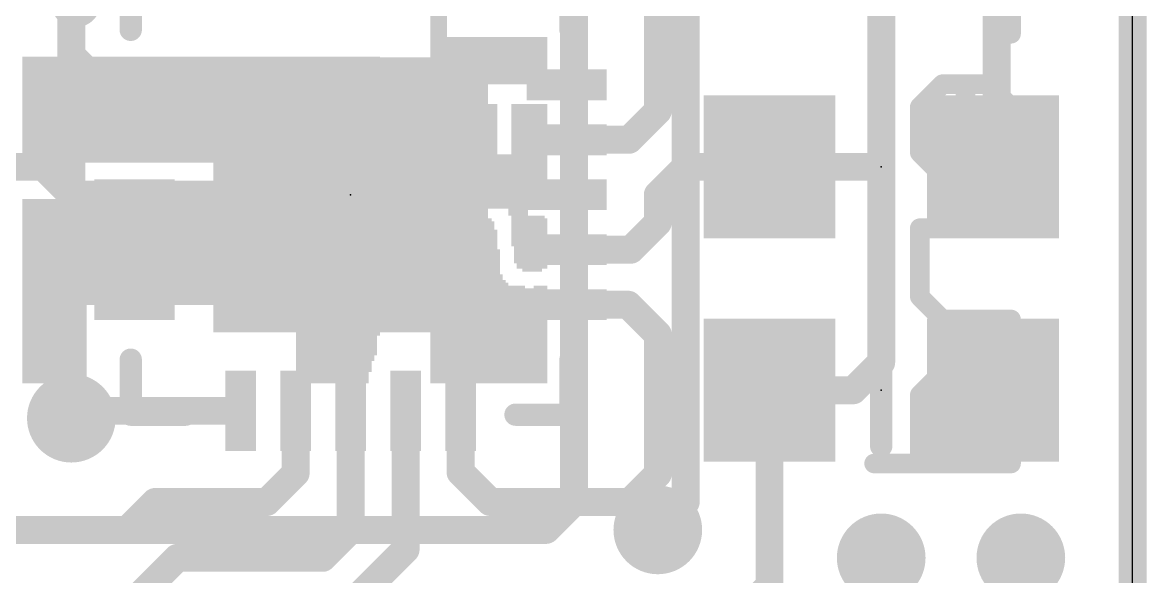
# Model space of a CAD drawing. Extents: x -0.1 to 17.9, y -0.3 to 46.
# Drawn here: x 7.68 to 17.91, y 5.67 to 10.71 of the extents above; entities that cross this region are included whole.
import ezdxf

# ---------------------------------------------------------------- set-up
doc = ezdxf.new("R2010")
doc.units = 0
for name, color, linetype in [('1', 12, 'CONTINUOUS'), ('16', 132, 'CONTINUOUS'), ('18', 110, 'CONTINUOUS'), ('20', 53, 'CONTINUOUS'), ('21', 40, 'CONTINUOUS'), ('22', 6, 'CONTINUOUS'), ('23', 40, 'CONTINUOUS')]:
    doc.layers.add(name, color=color, linetype=linetype)

# ---------------------------------------------------------------- blocks, each defined once
blk = doc.blocks.new('RECT')
blk.add_solid([(-0.5, -0.5), (0.5, -0.5), (-0.5, 0.5), (0.5, 0.5)])
blk = doc.blocks.new('ROUNDV')
at = {"const_width": 0.5}
blk.add_lwpolyline([(0, -0.25, 1), (0, 0.25, 1), (0, -0.25)], format="xyb", dxfattribs=at)

msp = doc.modelspace()

# ---------------------------------------------------------------- linework, layer by layer
at = {"layer": '1', "const_width": 0.254}
for points in [[(17.78, 0), (17.78, 33.274)], [(15.494, 15.24), (15.494, 9.398)], [(8.128, 10.414), (8.128, 12.446)], [(16.544, 11.43), (16.544, 9.432)], [(13.462, 9.906), (13.462, 11.176)], [(8.398, 10.144), (8.128, 10.414)], [(8.703, 10.144), (8.398, 10.144)], [(13.2, 9.644), (13.462, 9.906)], [(12.633, 9.644), (13.2, 9.644)], [(7.874, 9.398), (5.842, 9.398)], [(8.128, 9.144), (7.874, 9.398)], [(13.462, 9.144), (13.716, 9.398)], [(13.716, 9.398), (14.478, 9.398)], [(14.478, 9.398), (15.494, 9.398)], [(15.494, 9.398), (15.494, 7.62)], [(16.544, 9.432), (16.51, 9.398)], [(8.703, 9.144), (8.128, 9.144)], [(8.703, 9.144), (10.668, 9.144)], [(12.633, 9.144), (10.668, 9.144)], [(13.462, 8.89), (13.462, 9.144)], [(13.216, 8.644), (13.462, 8.89)], [(12.633, 8.644), (13.216, 8.644)], [(12.633, 8.144), (13.192, 8.144)], [(13.192, 8.144), (13.462, 7.874)], [(13.462, 7.874), (13.462, 6.604)], [(15.494, 7.62), (15.24, 7.366)], [(15.24, 7.366), (14.478, 7.366)], [(14.478, 7.366), (14.478, 5.588)], [(8.195, 7.179), (8.128, 7.112)], [(9.668, 7.179), (8.195, 7.179)], [(10.168, 7.179), (10.168, 6.612)], [(10.668, 7.179), (10.668, 6.096)], [(11.168, 7.179), (11.168, 5.918)], [(11.668, 7.179), (11.668, 6.62)], [(10.168, 6.612), (9.906, 6.35)], [(11.938, 6.35), (11.668, 6.62)], [(13.462, 6.604), (13.208, 6.35)], [(8.89, 6.35), (8.636, 6.096)], [(9.906, 6.35), (8.89, 6.35)], [(13.208, 6.35), (11.938, 6.35)], [(13.208, 6.35), (13.462, 6.096)], [(8.636, 6.096), (7.112, 6.096)], [(10.668, 6.096), (10.414, 5.842)], [(11.168, 5.918), (9.89, 4.64)], [(9.092, 5.842), (7.89, 4.64)], [(10.414, 5.842), (9.092, 5.842)], [(14.478, 5.588), (13.462, 4.572)]]:
    msp.add_lwpolyline(points, dxfattribs=at)
at = {"layer": '1', "const_width": 0.127}
for points in [[(8.1729, 10.4589, 1), (8.0831, 10.3691)], [(8.0645, 10.414, 1), (8.1915, 10.414)], [(8.398, 10.2075, 1), (8.398, 10.0805)], [(8.3531, 10.0991, 1), (8.4429, 10.1889)], [(8.703, 10.0805, 1), (8.703, 10.2075)], [(13.5069, 9.8611, 1), (13.4171, 9.9509)], [(13.3985, 9.906, 1), (13.5255, 9.906)], [(12.633, 9.7075, 1), (12.633, 9.5805)], [(13.1551, 9.6889, 1), (13.2449, 9.5991)], [(13.2, 9.5805, 1), (13.2, 9.7075)], [(7.9189, 9.4429, 1), (7.8291, 9.3531)], [(7.874, 9.3345, 1), (7.874, 9.4615)], [(13.716, 9.4615, 1), (13.716, 9.3345)], [(13.7609, 9.3531, 1), (13.6711, 9.4429)], [(14.478, 9.4615, 1), (14.478, 9.3345)], [(14.478, 9.3345, 1), (14.478, 9.4615)], [(15.5575, 9.398, 1), (15.4305, 9.398)], [(15.494, 9.3345, 1), (15.494, 9.4615)], [(16.5889, 9.3871, 1), (16.4991, 9.4769)], [(15.4305, 9.398, 1), (15.5575, 9.398)], [(16.4651, 9.4429, 1), (16.5549, 9.3531)], [(16.4805, 9.432, 1), (16.6075, 9.432)], [(8.128, 9.2075, 1), (8.128, 9.0805)], [(8.0831, 9.0991, 1), (8.1729, 9.1889)], [(8.703, 9.2075, 1), (8.703, 9.0805)], [(8.703, 9.0805, 1), (8.703, 9.2075)], [(10.668, 9.2075, 1), (10.668, 9.0805)], [(10.668, 9.0805, 1), (10.668, 9.2075)], [(12.633, 9.0805, 1), (12.633, 9.2075)], [(13.5255, 9.144, 1), (13.3985, 9.144)], [(13.4171, 9.1889, 1), (13.5069, 9.0991)], [(13.5069, 8.8451, 1), (13.4171, 8.9349)], [(13.3985, 8.89, 1), (13.5255, 8.89)], [(12.633, 8.7075, 1), (12.633, 8.5805)], [(13.1711, 8.6889, 1), (13.2609, 8.5991)], [(13.216, 8.5805, 1), (13.216, 8.7075)], [(12.633, 8.2075, 1), (12.633, 8.0805)], [(13.2369, 8.1889, 1), (13.1471, 8.0991)], [(13.192, 8.0805, 1), (13.192, 8.2075)], [(13.5255, 7.874, 1), (13.3985, 7.874)], [(13.4171, 7.8291, 1), (13.5069, 7.9189)], [(15.4305, 7.62, 1), (15.5575, 7.62)], [(15.5389, 7.5751, 1), (15.4491, 7.6649)], [(14.478, 7.4295, 1), (14.478, 7.3025)], [(14.5415, 7.366, 1), (14.4145, 7.366)], [(15.1951, 7.4109, 1), (15.2849, 7.3211)], [(15.24, 7.3025, 1), (15.24, 7.4295)], [(8.195, 7.2425, 1), (8.195, 7.1155)], [(8.2399, 7.1341, 1), (8.1501, 7.2239)], [(9.668, 7.1155, 1), (9.668, 7.2425)], [(10.2315, 7.179, 1), (10.1045, 7.179)], [(10.7315, 7.179, 1), (10.6045, 7.179)], [(11.2315, 7.179, 1), (11.1045, 7.179)], [(11.7315, 7.179, 1), (11.6045, 7.179)], [(8.0831, 7.1569, 1), (8.1729, 7.0671)], [(10.1045, 6.612, 1), (10.2315, 6.612)], [(10.2129, 6.5671, 1), (10.1231, 6.6569)], [(11.7129, 6.6649, 1), (11.6231, 6.5751)], [(11.6045, 6.62, 1), (11.7315, 6.62)], [(13.3985, 6.604, 1), (13.5255, 6.604)], [(13.5069, 6.5591, 1), (13.4171, 6.6489)], [(8.89, 6.4135, 1), (8.89, 6.2865)], [(8.9349, 6.3051, 1), (8.8451, 6.3949)], [(9.8611, 6.3949, 1), (9.9509, 6.3051)], [(9.906, 6.2865, 1), (9.906, 6.4135)], [(11.938, 6.4135, 1), (11.938, 6.2865)], [(11.8931, 6.3051, 1), (11.9829, 6.3949)], [(13.2529, 6.3949, 1), (13.1631, 6.3051)], [(13.1631, 6.3949, 1), (13.2529, 6.3051)], [(13.208, 6.2865, 1), (13.208, 6.4135)], [(8.5911, 6.1409, 1), (8.6809, 6.0511)], [(8.636, 6.0325, 1), (8.636, 6.1595)], [(10.6045, 6.096, 1), (10.7315, 6.096)], [(10.7129, 6.0511, 1), (10.6231, 6.1409)], [(13.4171, 6.0511, 1), (13.5069, 6.1409)], [(11.2129, 5.8731, 1), (11.1231, 5.9629)], [(9.092, 5.9055, 1), (9.092, 5.7785)], [(9.1369, 5.7971, 1), (9.0471, 5.8869)], [(10.3691, 5.8869, 1), (10.4589, 5.7971)], [(10.414, 5.7785, 1), (10.414, 5.9055)], [(11.1045, 5.918, 1), (11.2315, 5.918)], [(14.5229, 5.5431, 1), (14.4331, 5.6329)]]:
    msp.add_lwpolyline(points, format="xyb", dxfattribs=at)
at = {"layer": '16', "const_width": 0.254}
for points in [[(17.78, 0), (17.78, 33.274)], [(13.716, 14.478), (13.716, 6.35)], [(8.128, 7.112), (8.128, 12.954)], [(12.7, 6.35), (12.7, 11.684)], [(12.446, 6.096), (12.7, 6.35)], [(13.716, 6.35), (13.462, 6.096)], [(7.112, 6.096), (12.446, 6.096)]]:
    msp.add_lwpolyline(points, dxfattribs=at)
at = {"layer": '16', "const_width": 0.127}
for points in [[(8.0645, 7.112, 1), (8.1915, 7.112)], [(12.7449, 6.3051, 1), (12.6551, 6.3949)], [(13.7609, 6.3051, 1), (13.6711, 6.3949)], [(12.6365, 6.35, 1), (12.7635, 6.35)], [(13.6525, 6.35, 1), (13.7795, 6.35)], [(12.4011, 6.1409, 1), (12.4909, 6.0511)], [(12.446, 6.0325, 1), (12.446, 6.1595)], [(13.4171, 6.1409, 1), (13.5069, 6.0511)]]:
    msp.add_lwpolyline(points, format="xyb", dxfattribs=at)
at = {"layer": '20'}
msp.add_line((17.78, 2.54), (17.78, 43.434), dxfattribs=at)
at = {"layer": '21', "const_width": 0.2032}
for points in [[(8.668, 11.144), (8.668, 10.644)], [(12.668, 11.144), (12.668, 10.644)], [(15.494, 9.906), (15.494, 8.89)], [(15.494, 7.874), (15.494, 6.858)], [(8.668, 7.144), (8.668, 7.644)], [(12.668, 7.144), (12.668, 7.644)], [(9.168, 7.144), (8.668, 7.144)], [(12.168, 7.144), (12.668, 7.144)]]:
    msp.add_lwpolyline(points, dxfattribs=at)
at = {"layer": '21'}
for points, const_width in [([(8.168, 10.769, 1), (8.168, 11.019, 1), (8.168, 10.769)], 0.2032), ([(8.6172, 10.644, 1), (8.7188, 10.644)], 0.1016), ([(12.6172, 10.644, 1), (12.7188, 10.644)], 0.1016), ([(15.5448, 9.906, 1), (15.4432, 9.906)], 0.1016), ([(15.4432, 8.89, 1), (15.5448, 8.89)], 0.1016), ([(15.5448, 7.874, 1), (15.4432, 7.874)], 0.1016), ([(8.7188, 7.644, 1), (8.6172, 7.644)], 0.1016), ([(12.7188, 7.644, 1), (12.6172, 7.644)], 0.1016), ([(8.668, 7.1948, 1), (8.668, 7.0932)], 0.1016), ([(8.6172, 7.144, 1), (8.7188, 7.144)], 0.1016), ([(9.168, 7.0932, 1), (9.168, 7.1948)], 0.1016), ([(12.168, 7.1948, 1), (12.168, 7.0932)], 0.1016), ([(12.6172, 7.144, 1), (12.7188, 7.144)], 0.1016), ([(12.668, 7.0932, 1), (12.668, 7.1948)], 0.1016), ([(15.4432, 6.858, 1), (15.5448, 6.858)], 0.1016)]:
    msp.add_lwpolyline(points, format="xyb", dxfattribs=dict(at, const_width=const_width))
at = {"layer": '22', "const_width": 0.1778}
for points in [[(16.6751, 11.0231), (16.6751, 10.6079)], [(16.0523, 10.15), (15.8447, 9.9423)], [(16.4675, 10.15), (16.0523, 10.15)], [(16.2599, 9.3195), (16.2599, 10.15)], [(16.6751, 9.9423), (16.4675, 10.15)], [(15.8447, 9.9423), (15.8447, 9.5271)], [(16.6751, 9.5271), (16.6751, 9.9423)], [(15.8447, 9.5271), (16.0523, 9.3195)], [(16.0523, 9.3195), (16.2599, 9.3195)], [(16.6751, 8.8402), (15.8447, 8.8402)], [(15.8447, 8.8402), (15.8447, 8.2174)], [(15.8447, 8.2174), (16.0523, 8.0098)], [(16.0523, 8.0098), (16.6751, 8.0098)], [(16.0523, 7.5305), (15.8447, 7.3229)], [(16.4675, 7.5305), (16.0523, 7.5305)], [(16.6751, 7.3229), (16.4675, 7.5305)], [(15.8447, 7.3229), (15.8447, 6.7001)], [(16.6751, 6.7001), (16.6751, 7.3229)], [(15.4294, 6.7001), (16.6751, 6.7001)]]:
    msp.add_lwpolyline(points, dxfattribs=at)
at = {"layer": '22', "const_width": 0.0889}
for points in [[(16.6306, 10.6079, 1), (16.7196, 10.6079)], [(16.0523, 10.1944, 1), (16.0523, 10.1055)], [(16.0837, 10.1185, 1), (16.0208, 10.1814)], [(16.3043, 10.15, 1), (16.2154, 10.15)], [(16.4989, 10.1814, 1), (16.4361, 10.1185)], [(16.4675, 10.1055, 1), (16.4675, 10.1944)], [(15.8891, 9.9423, 1), (15.8002, 9.9423)], [(16.7196, 9.9423, 1), (16.6306, 9.9423)], [(15.8132, 9.9738, 1), (15.8761, 9.9109)], [(16.6437, 9.9109, 1), (16.7065, 9.9738)], [(15.8761, 9.5585, 1), (15.8132, 9.4957)], [(15.8002, 9.5271, 1), (15.8891, 9.5271)], [(16.6306, 9.5271, 1), (16.7196, 9.5271)], [(16.0523, 9.364, 1), (16.0523, 9.2751)], [(16.2599, 9.2751, 1), (16.2599, 9.364)], [(16.0208, 9.2881, 1), (16.0837, 9.3509)], [(16.2154, 9.3195, 1), (16.3043, 9.3195)], [(15.8447, 8.8847, 1), (15.8447, 8.7958)], [(15.8891, 8.8402, 1), (15.8002, 8.8402)], [(16.6751, 8.7958, 1), (16.6751, 8.8847)], [(15.8761, 8.2488, 1), (15.8132, 8.186)], [(15.8002, 8.2174, 1), (15.8891, 8.2174)], [(16.0523, 8.0542, 1), (16.0523, 7.9653)], [(16.0208, 7.9784, 1), (16.0837, 8.0412)], [(16.6751, 7.9653, 1), (16.6751, 8.0542)], [(16.0523, 7.575, 1), (16.0523, 7.486)], [(16.0837, 7.4991, 1), (16.0208, 7.5619)], [(16.4989, 7.5619, 1), (16.4361, 7.4991)], [(16.4675, 7.486, 1), (16.4675, 7.575)], [(15.8891, 7.3229, 1), (15.8002, 7.3229)], [(15.8132, 7.3543, 1), (15.8761, 7.2915)], [(16.7196, 7.3229, 1), (16.6306, 7.3229)], [(16.6437, 7.2915, 1), (16.7065, 7.3543)], [(15.4294, 6.7445, 1), (15.4294, 6.6556)], [(16.6751, 6.6556, 1), (16.6751, 6.7445)], [(15.8002, 6.7001, 1), (15.8891, 6.7001)], [(16.6306, 6.7001, 1), (16.7196, 6.7001)]]:
    msp.add_lwpolyline(points, format="xyb", dxfattribs=at)
at = {"layer": '23'}
for p in [(15.494, 9.398), (10.668, 9.144), (15.494, 7.366)]:
    msp.add_point(p, dxfattribs=at)

# ---------------------------------------------------------------- block references
at = {"layer": '1'}
for p, xscale, yscale in [((10.668, 9.144), 2.5, 2.5), ((14.478, 9.398), 1.2, 1.3), ((16.51, 9.398), 1.2, 1.3), ((14.478, 7.366), 1.2, 1.3), ((16.51, 7.366), 1.2, 1.3)]:
    msp.add_blockref('RECT', p, dxfattribs=dict(at, xscale=xscale, yscale=yscale))
at = {"layer": '1', "xscale": 0.28, "yscale": 0.73}
for p, rotation in [((8.703, 10.144), 90), ((12.633, 10.144), 270), ((8.703, 9.644), 90), ((12.633, 9.644), 270), ((8.703, 9.144), 90), ((12.633, 9.144), 270), ((8.703, 8.644), 90), ((12.633, 8.644), 270), ((8.703, 8.144), 90), ((12.633, 8.144), 270), ((9.668, 7.179), 180), ((10.168, 7.179), 180), ((10.668, 7.179), 180), ((11.168, 7.179), 180), ((11.668, 7.179), 180)]:
    msp.add_blockref('RECT', p, dxfattribs=dict(at, rotation=rotation))
at = {"layer": '18', "xscale": 0.8064, "yscale": 0.8064}
for p in [(10.668, 9.144), (10.668, 9.144), (8.128, 7.112), (8.128, 7.112), (13.462, 6.096), (13.462, 6.096), (15.494, 5.842), (15.494, 5.842), (16.764, 5.842), (16.764, 5.842)]:
    msp.add_blockref('ROUNDV', p, dxfattribs=at)
at = {"layer": '22', "yscale": 0.0254, "rotation": 270}
for p, xscale in [((11.4046, 18.034), 21.209), ((11.43, 18.034), 21.209), ((11.4554, 18.034), 21.209), ((11.4808, 18.034), 21.209), ((11.5062, 18.034), 21.209), ((11.5316, 18.034), 21.209), ((11.557, 10.3632), 0.4318), ((11.5824, 10.3632), 0.4318), ((11.6078, 10.3632), 0.4318), ((11.6332, 10.3632), 0.4318), ((11.6586, 10.3632), 0.4318), ((11.684, 10.3632), 0.4318), ((11.7094, 10.3632), 0.4318), ((11.7348, 10.3632), 0.4318), ((11.7602, 10.3632), 0.4318), ((11.7856, 10.3632), 0.4318), ((11.811, 10.3632), 0.4318), ((11.8364, 10.3632), 0.4318), ((11.8618, 10.3632), 0.4318), ((11.8872, 10.3632), 0.4318), ((11.9126, 10.3632), 0.4318), ((11.938, 10.3632), 0.4318), ((11.9634, 10.3632), 0.4318), ((11.9888, 10.3632), 0.4318), ((12.0142, 10.3632), 0.4318), ((12.0396, 10.3632), 0.4318), ((12.065, 10.3632), 0.4318), ((12.0904, 10.3632), 0.4318), ((12.1158, 10.3632), 0.4318), ((12.1412, 10.3632), 0.4318), ((12.1666, 10.3632), 0.4318), ((12.192, 10.3632), 0.4318), ((12.2174, 10.3632), 0.4318), ((12.2428, 10.3632), 0.4318), ((12.2682, 10.3632), 0.4318), ((12.2936, 10.3632), 0.4318), ((12.319, 10.3632), 0.4318), ((12.3444, 10.3632), 0.4318), ((12.3698, 10.3632), 0.4318), ((12.3952, 10.3632), 0.4318), ((12.4206, 10.3632), 0.4318), ((12.446, 10.3632), 0.4318), ((7.6962, 9.9187), 0.9652), ((7.7216, 9.9187), 0.9652), ((7.747, 9.9187), 0.9652), ((7.7724, 9.9187), 0.9652), ((7.7978, 9.9187), 0.9652), ((7.8232, 9.9187), 0.9652), ((7.8486, 9.9187), 0.9652), ((7.874, 9.9187), 0.9652), ((7.8994, 9.9187), 0.9652), ((7.9248, 9.9187), 0.9652), ((7.9502, 9.9187), 0.9652), ((7.9756, 9.9187), 0.9652), ((8.001, 9.9187), 0.9652), ((8.0264, 9.9187), 0.9652), ((8.0518, 9.9187), 0.9652), ((8.0772, 9.9187), 0.9652), ((8.1026, 9.9187), 0.9652), ((8.128, 9.9187), 0.9652), ((8.1534, 9.9187), 0.9652), ((8.1788, 9.9187), 0.9652), ((8.2042, 9.9187), 0.9652), ((8.2296, 9.9187), 0.9652), ((8.255, 9.9187), 0.9652), ((8.2804, 9.9187), 0.9652), ((8.3058, 9.9187), 0.9652), ((8.3312, 9.9187), 0.9652), ((8.3566, 9.9187), 0.9652), ((8.382, 9.9187), 0.9652), ((8.4074, 9.9187), 0.9652), ((8.4328, 9.9187), 0.9652), ((8.4582, 9.9187), 0.9652), ((8.4836, 9.9187), 0.9652), ((8.509, 9.9187), 0.9652), ((8.5344, 9.9187), 0.9652), ((8.5598, 9.9187), 0.9652), ((8.5852, 9.9187), 0.9652), ((8.6106, 9.9187), 0.9652), ((8.636, 9.9187), 0.9652), ((8.6614, 9.9187), 0.9652), ((8.6868, 9.9187), 0.9652), ((8.7122, 9.9187), 0.9652), ((8.7376, 9.9187), 0.9652), ((8.763, 9.9187), 0.9652), ((8.7884, 9.9187), 0.9652), ((8.8138, 9.9187), 0.9652), ((8.8392, 9.9187), 0.9652), ((8.8646, 9.9187), 0.9652), ((8.89, 9.9187), 0.9652), ((8.9154, 9.9187), 0.9652), ((8.9408, 9.9187), 0.9652), ((8.9662, 9.9187), 0.9652), ((8.9916, 9.9187), 0.9652), ((9.017, 9.9187), 0.9652), ((9.0424, 9.9187), 0.9652), ((9.0678, 9.9187), 0.9652), ((9.0932, 9.9187), 0.9652), ((9.1186, 9.9187), 0.9652), ((9.144, 9.9187), 0.9652), ((9.1694, 9.9187), 0.9652), ((9.1948, 9.9187), 0.9652), ((9.2202, 9.9187), 0.9652), ((9.2456, 9.9187), 0.9652), ((9.271, 9.9187), 0.9652), ((9.2964, 9.9187), 0.9652), ((9.3218, 9.9187), 0.9652), ((9.3472, 9.9187), 0.9652), ((9.3726, 9.9187), 0.9652), ((9.398, 9.9187), 0.9652), ((9.4234, 9.9187), 0.9652), ((9.4488, 9.9187), 0.9652), ((9.4742, 9.9187), 0.9652), ((9.4996, 9.9187), 0.9652), ((9.525, 9.9187), 0.9652), ((9.5504, 9.9187), 0.9652), ((9.5758, 9.9187), 0.9652), ((9.6012, 9.9187), 0.9652), ((9.6266, 9.9187), 0.9652), ((9.652, 9.9187), 0.9652), ((9.6774, 9.9187), 0.9652), ((9.7028, 9.9187), 0.9652), ((9.7282, 9.9187), 0.9652), ((9.7536, 9.9187), 0.9652), ((9.779, 9.9187), 0.9652), ((9.8044, 9.9187), 0.9652), ((9.8298, 9.9187), 0.9652), ((9.8552, 9.9187), 0.9652), ((9.8806, 9.9187), 0.9652), ((9.906, 9.9187), 0.9652), ((9.9314, 9.9187), 0.9652), ((9.9568, 9.9187), 0.9652), ((9.9822, 9.9187), 0.9652), ((10.0076, 9.9187), 0.9652), ((10.033, 9.9187), 0.9652), ((10.0584, 9.9187), 0.9652), ((10.0838, 9.9187), 0.9652), ((10.1092, 9.9187), 0.9652), ((10.1346, 9.9187), 0.9652), ((10.16, 9.9187), 0.9652), ((10.1854, 9.9187), 0.9652), ((10.2108, 9.9187), 0.9652), ((10.2362, 9.9187), 0.9652), ((10.2616, 9.9187), 0.9652), ((10.287, 9.9187), 0.9652), ((10.3124, 9.9187), 0.9652), ((10.3378, 9.9187), 0.9652), ((10.3632, 9.9187), 0.9652), ((10.3886, 9.9187), 0.9652), ((10.414, 9.9187), 0.9652), ((10.4394, 9.9187), 0.9652), ((10.4648, 9.9187), 0.9652), ((10.4902, 9.9187), 0.9652), ((10.5156, 9.9187), 0.9652), ((10.541, 9.9187), 0.9652), ((10.5664, 9.9187), 0.9652), ((10.5918, 9.9187), 0.9652), ((10.6172, 9.9187), 0.9652), ((10.6426, 9.9187), 0.9652), ((10.668, 9.9187), 0.9652), ((10.6934, 9.9187), 0.9652), ((10.7188, 9.9187), 0.9652), ((10.7442, 9.9187), 0.9652), ((10.7696, 9.9187), 0.9652), ((10.795, 9.9187), 0.9652), ((10.8204, 9.9187), 0.9652), ((10.8458, 9.9187), 0.9652), ((10.8712, 9.9187), 0.9652), ((10.8966, 9.9187), 0.9652), ((10.922, 9.9187), 0.9652), ((11.7094, 9.5123), 0.9144), ((11.7348, 9.525), 0.889), ((11.7602, 9.525), 0.889), ((11.7856, 9.525), 0.889), ((11.811, 9.525), 0.889), ((11.8364, 9.525), 0.889), ((11.8618, 9.525), 0.889), ((11.8872, 9.525), 0.889), ((11.9126, 9.525), 0.889), ((11.938, 9.525), 0.889), ((11.9634, 9.525), 0.889), ((11.9888, 9.5123), 0.9144), ((12.1412, 9.3218), 1.2954), ((12.1666, 9.2456), 1.4478), ((12.192, 9.2202), 1.4986), ((12.2174, 9.2202), 1.4986), ((12.2428, 9.2075), 1.524), ((12.2682, 9.2075), 1.524), ((12.2936, 9.5377), 0.8636), ((12.319, 9.5377), 0.8636), ((12.3444, 9.5377), 0.8636), ((12.3698, 9.5377), 0.8636), ((12.3952, 9.5377), 0.8636), ((12.4206, 9.525), 0.889), ((12.446, 9.525), 0.889), ((12.0142, 9.2837), 0.4572), ((12.0396, 9.2837), 0.4572), ((12.065, 9.271), 0.4826), ((12.0904, 9.271), 0.4826), ((12.1158, 9.2329), 0.5588), ((11.557, 9.1821), 0.508), ((11.5824, 9.2075), 0.4572), ((11.6078, 9.2329), 0.4064), ((11.6332, 9.2456), 0.381), ((11.6586, 9.2456), 0.381), ((11.684, 9.2456), 0.381), ((7.6962, 8.2677), 1.6764), ((7.7216, 8.2677), 1.6764), ((7.747, 8.2677), 1.6764), ((7.7724, 8.2677), 1.6764), ((7.7978, 8.2677), 1.6764), ((7.8232, 8.2677), 1.6764), ((7.8486, 8.2677), 1.6764), ((7.874, 8.2677), 1.6764), ((7.8994, 8.2677), 1.6764), ((7.9248, 8.2677), 1.6764), ((7.9502, 8.2677), 1.6764), ((7.9756, 8.2677), 1.6764), ((8.001, 8.2677), 1.6764), ((8.0264, 8.2677), 1.6764), ((8.0518, 8.2677), 1.6764), ((8.0772, 8.2677), 1.6764), ((8.1026, 8.2677), 1.6764), ((8.128, 8.2677), 1.6764), ((8.1534, 8.2677), 1.6764), ((8.1788, 8.2677), 1.6764), ((8.2042, 8.2677), 1.6764), ((8.2296, 8.2677), 1.6764), ((8.255, 8.2677), 1.6764), ((8.2804, 8.6233), 0.9652), ((8.3058, 8.6233), 0.9652), ((8.3312, 8.6233), 0.9652), ((8.3566, 8.6233), 0.9652), ((8.382, 8.6233), 0.9652), ((8.4074, 8.6233), 0.9652), ((8.4328, 8.6233), 0.9652), ((8.4582, 8.6233), 0.9652), ((8.4836, 8.6233), 0.9652), ((8.509, 8.6233), 0.9652), ((8.5344, 8.6233), 0.9652), ((8.5598, 8.6233), 0.9652), ((8.5852, 8.6233), 0.9652), ((8.6106, 8.6233), 0.9652), ((8.636, 8.6233), 0.9652), ((8.6614, 8.6233), 0.9652), ((8.6868, 8.6233), 0.9652), ((8.7122, 8.6233), 0.9652), ((8.7376, 8.6233), 0.9652), ((8.763, 8.6233), 0.9652), ((8.7884, 8.6233), 0.9652), ((8.8138, 8.6233), 0.9652), ((8.8392, 8.6233), 0.9652), ((8.8646, 8.6233), 0.9652), ((8.89, 8.6233), 0.9652), ((8.9154, 8.6233), 0.9652), ((8.9408, 8.6233), 0.9652), ((8.9662, 8.6233), 0.9652), ((8.9916, 8.6233), 0.9652), ((9.017, 8.6233), 0.9652), ((9.0424, 8.6233), 0.9652), ((9.0678, 8.6233), 0.9652), ((9.0932, 8.6233), 0.9652), ((9.1186, 8.6233), 0.9652), ((9.144, 8.6233), 0.9652), ((9.1694, 8.6233), 0.9652), ((9.1948, 8.6233), 0.9652), ((9.2202, 8.6233), 0.9652), ((9.2456, 8.6233), 0.9652), ((9.271, 8.6233), 0.9652), ((9.2964, 8.6233), 0.9652), ((9.3218, 8.6233), 0.9652), ((9.3472, 8.6233), 0.9652), ((9.3726, 8.6233), 0.9652), ((9.398, 8.6233), 0.9652), ((9.4234, 8.6233), 0.9652), ((9.4488, 8.6233), 0.9652), ((9.4742, 8.6233), 0.9652), ((9.4996, 8.6233), 0.9652), ((9.525, 8.6233), 0.9652), ((9.5504, 8.6233), 0.9652), ((9.5758, 8.6233), 0.9652), ((9.6012, 8.6233), 0.9652), ((9.6266, 8.6233), 0.9652), ((9.652, 8.6233), 0.9652), ((9.6774, 8.6233), 0.9652), ((9.7028, 8.6233), 0.9652), ((9.7282, 8.6233), 0.9652), ((9.7536, 8.6233), 0.9652), ((9.779, 8.6233), 0.9652), ((9.8044, 8.6233), 0.9652), ((9.8298, 8.6233), 0.9652), ((9.8552, 8.6233), 0.9652), ((9.8806, 8.6233), 0.9652), ((9.906, 8.6233), 0.9652), ((9.9314, 8.6233), 0.9652), ((9.9568, 8.6233), 0.9652), ((9.9822, 8.6233), 0.9652), ((10.0076, 8.6233), 0.9652), ((10.033, 8.6106), 0.9906), ((10.0584, 8.6106), 0.9906), ((10.0838, 8.6106), 0.9906), ((10.1092, 8.5979), 1.016), ((10.1346, 8.5852), 1.0414), ((10.16, 8.5471), 1.1176), ((10.1854, 8.2677), 1.6764), ((10.2108, 8.2677), 1.6764), ((10.2362, 8.2677), 1.6764), ((10.2616, 8.2677), 1.6764), ((10.287, 8.2677), 1.6764), ((10.3124, 8.2677), 1.6764), ((10.3378, 8.2677), 1.6764), ((10.3632, 8.2677), 1.6764), ((10.3886, 8.2677), 1.6764), ((10.414, 8.255), 1.651), ((10.4394, 8.255), 1.651), ((10.4648, 8.255), 1.651), ((10.4902, 8.255), 1.651), ((10.5156, 8.255), 1.651), ((10.541, 8.2423), 1.6256), ((10.5664, 8.2423), 1.6256), ((10.5918, 8.2423), 1.6256), ((10.6172, 8.2423), 1.6256), ((10.6426, 8.2296), 1.6002), ((10.668, 8.2296), 1.6002), ((10.6934, 8.2169), 1.5748), ((10.7188, 8.2042), 1.5494), ((10.7442, 8.2042), 1.5494), ((10.7696, 8.1915), 1.524), ((10.795, 8.1661), 1.4732), ((10.8204, 8.1661), 1.4732), ((11.7094, 8.6995), 0.4572), ((11.7348, 8.6995), 0.4572), ((11.7602, 8.6995), 0.4572), ((11.7856, 8.6995), 0.4572), ((11.811, 8.6995), 0.4572), ((11.8364, 8.6995), 0.4572), ((11.8618, 8.1788), 1.4986), ((11.8872, 8.1788), 1.4986), ((11.9126, 8.1788), 1.4986), ((11.938, 8.1788), 1.4986), ((11.9634, 8.1661), 1.4732), ((12.2936, 8.6995), 0.508), ((12.319, 8.6995), 0.508), ((12.3444, 8.6995), 0.508), ((12.3698, 8.6995), 0.508), ((12.3952, 8.6995), 0.508), ((12.4206, 8.7122), 0.4826), ((12.446, 8.6995), 0.4572), ((10.8458, 8.1915), 1.3208), ((10.8712, 8.2169), 1.1684), ((11.9888, 8.128), 1.397), ((10.8966, 8.2169), 1.0668), ((10.922, 8.2677), 0.8128), ((12.0142, 8.0391), 1.2192), ((10.9474, 8.3185), 0.3048), ((11.557, 7.9502), 1.0414), ((11.5824, 7.9248), 0.9906), ((12.0396, 7.9248), 0.9906), ((11.6078, 7.8994), 0.9398), ((11.6332, 7.8994), 0.9398), ((11.6586, 7.8867), 0.9144), ((11.684, 7.8867), 0.9144), ((11.7094, 7.874), 0.889), ((11.7348, 7.874), 0.889), ((11.7602, 7.874), 0.889), ((11.7856, 7.874), 0.889), ((11.811, 7.874), 0.889), ((11.8364, 7.874), 0.889), ((12.065, 7.8994), 0.9398), ((12.0904, 7.8867), 0.9144), ((12.1158, 7.874), 0.889), ((12.1412, 7.874), 0.889), ((12.1666, 7.874), 0.889), ((12.192, 7.874), 0.889), ((12.2174, 7.874), 0.889), ((12.2428, 7.874), 0.889), ((12.2682, 7.8613), 0.8636), ((12.2936, 7.8613), 0.8636), ((12.319, 7.8613), 0.8636), ((12.3444, 7.874), 0.889), ((12.3698, 7.874), 0.889), ((12.3952, 7.874), 0.889), ((12.4206, 7.874), 0.889), ((12.446, 7.874), 0.889)]:
    msp.add_blockref('RECT', p, dxfattribs=dict(at, xscale=xscale))

doc.saveas('drawing.dxf')
